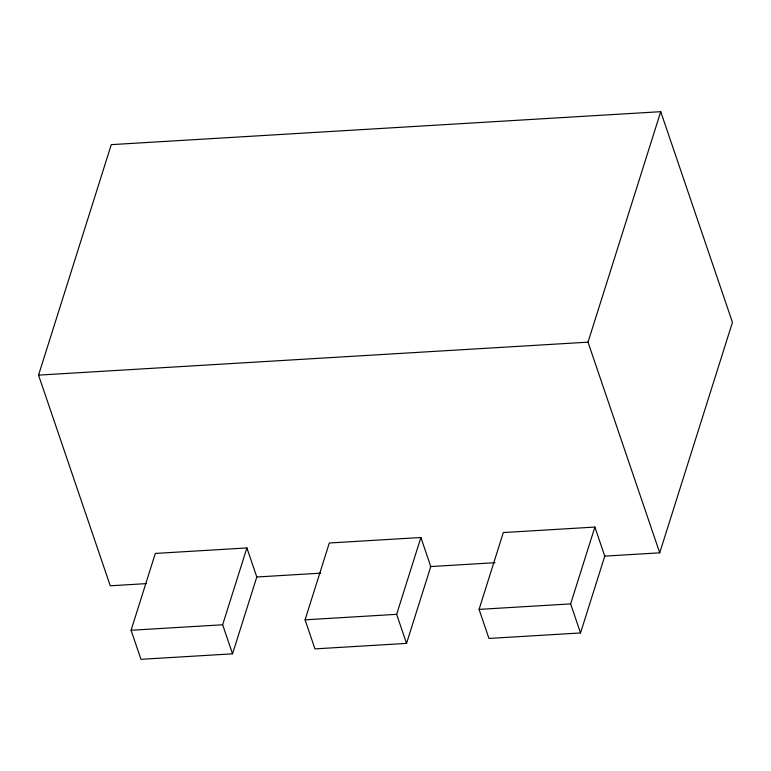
<?xml version="1.0" encoding="UTF-8"?>
<svg xmlns="http://www.w3.org/2000/svg" width="771" height="771" viewBox="0 0 771 771"><rect width="100%" height="100%" fill="white"/><g stroke="black" fill="none" stroke-linecap="round" stroke-linejoin="round"><path stroke-width="1.16" d="M146.336 583.618L110.263 585.787L38.55 375.12L111.275 144.64L660.737 111.679L732.45 322.345L659.725 552.826L604.416 556.142M131.08 630.264L155.318 553.433L246.893 547.94L256.791 576.997L232.543 653.827L140.968 659.321L131.08 630.264L222.655 624.77L246.893 547.94M305.075 619.826L329.313 542.996L420.889 537.503L430.787 566.56L406.539 643.39L314.963 648.883L305.075 619.826L396.651 614.333L420.889 537.503M479.07 609.389L503.309 532.559L594.884 527.065L604.782 556.122L580.534 632.952L488.959 638.446L479.07 609.389L570.646 603.895L594.884 527.065M659.725 552.826L588.013 342.16L660.737 111.679M38.55 375.12L588.013 342.16M256.945 576.987L320.669 573.161M430.083 566.598L495.011 562.705M570.646 603.895L580.534 632.952M396.651 614.333L406.539 643.39M222.655 624.77L232.543 653.827"/></g></svg>
